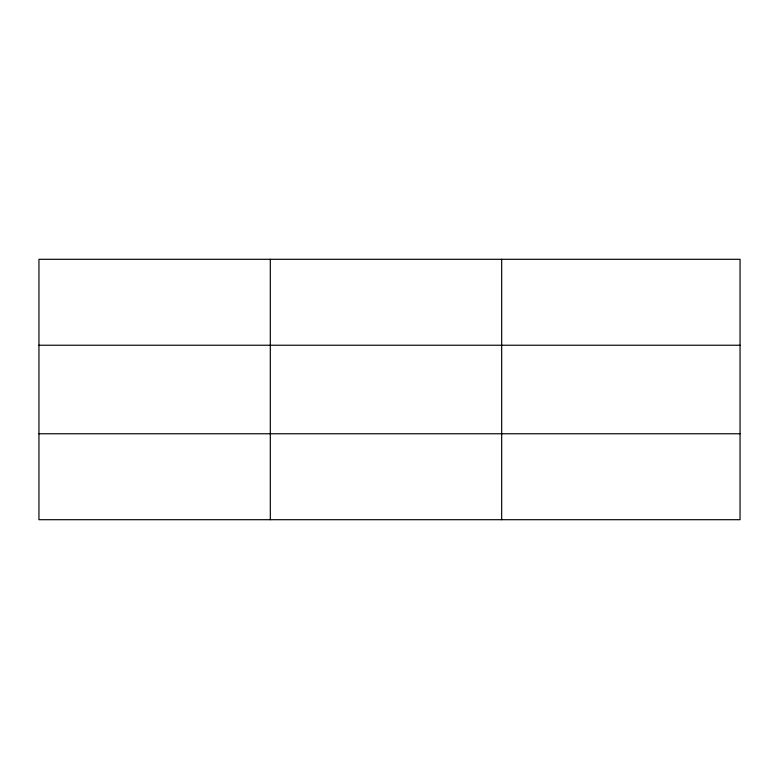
<?xml version="1.0" encoding="UTF-8"?>
<svg xmlns="http://www.w3.org/2000/svg" width="779" height="779" viewBox="0 0 779 779"><rect width="100%" height="100%" fill="white"/><g stroke="black" fill="none" stroke-linecap="round" stroke-linejoin="round"><path stroke-width="1.17" d="M270.313 259.3L270.313 519.7M501.676 259.3L501.676 519.7M740.05 345.233L740.05 259.3L38.95 259.3L38.95 519.7L740.05 519.7L740.05 345.233L38.95 345.233M38.95 433.767L740.05 433.767"/></g></svg>
